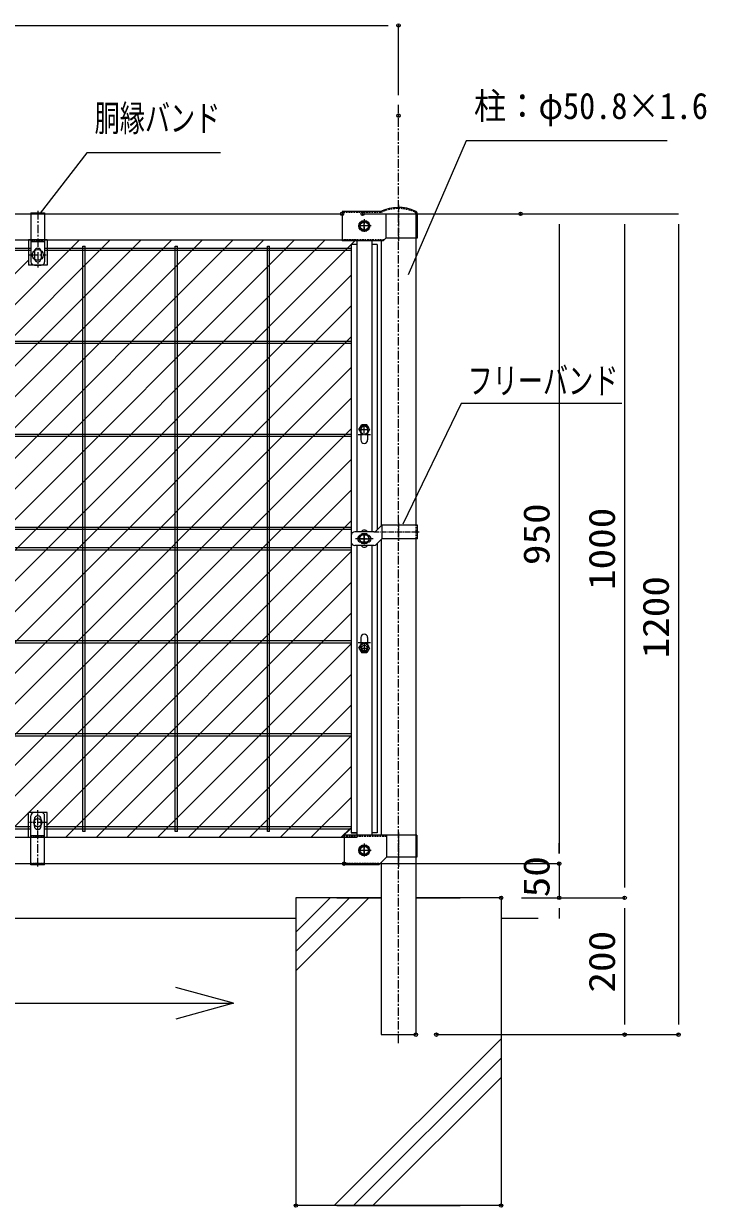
# Model space of a CAD drawing. Units: millimetres, scale not verified. Extents: x -3339 to 3343, y -2363 to 2362.
# Drawn here: x -685 to 314, y -571 to 1159 of the extents above; entities that cross this region are included whole.
import ezdxf
from ezdxf.enums import TextEntityAlignment as Align

# ---------------------------------------------------------------- set-up
doc = ezdxf.new("R2010")
doc.units = ezdxf.units.MM
doc.header["$LTSCALE"] = 10
doc.header["$PDMODE"] = 32
doc.header["$PDSIZE"] = 5
for name, pattern in [('USER1', [2, 1.25, -0.25, 0.25, -0.25]), ('USER2', [0.375, 0.25, -0.125]), ('USER3', [1.125, 0.75, -0.125, 0.125, -0.125])]:
    doc.linetypes.add(name, pattern=pattern)
for name, color, linetype, lineweight in [('0-0_寸法', 7, 'Continuous', 13), ('0-1_基礎', 7, 'Continuous', 13), ('0-2_柱', 7, 'Continuous', 13), ('0-4_胴縁', 7, 'Continuous', 13), ('0-5_継手', 7, 'Continuous', 13), ('0-8_押え板', 6, 'Continuous', 13), ('0-9_EXTCNT-LMEC0', 4, 'Continuous', 25), ('0-A_バンド', 4, 'Continuous', 13), ('0-B_WM', 30, 'Continuous', 13), ('0-C_BN', 4, 'Continuous', 25), ('0-D_マット', 92, 'Continuous', 9)]:
    doc.layers.add(name, color=color, linetype=linetype, lineweight=lineweight)
doc.layers.add('0-7_DEFPOINTS', color=7, linetype='Continuous')
doc.styles.add('ＭＳ ゴシック', font='')
doc.styles.get('ＭＳ ゴシック').set_extended_font_data('MS Gothic')

msp = doc.modelspace()

# ---------------------------------------------------------------- linework, layer by layer
at = {"layer": '0-0_寸法'}
for p, q in [((-2121.45, 1156.67), (-151.45, 1156.67)), ((-136.45, 1054.66), (-136.45, 1156.67)), ((-188.95, 881.09), (273.16, 881.09)), ((-158.95, 881.09), (98.63, 881.09)), ((72.1, 881.09), (194.34, 881.09)), ((98.63, 866.09), (98.63, -53.91)), ((194.34, 866.09), (194.34, -103.91)), ((273.16, 866.09), (273.16, -303.91)), ((98.63, -53.91), (98.63, -38.91)), ((-185.95, -68.91), (98.63, -68.91)), ((-185.95, -68.91), (98.63, -68.91)), ((98.63, -68.91), (98.63, -118.91)), ((43.55, -118.91), (194.34, -118.91)), ((43.55, -118.91), (194.34, -118.91)), ((43.55, -118.91), (98.63, -118.91)), ((98.63, -133.91), (98.63, -148.91)), ((194.34, -133.91), (194.34, -303.91)), ((-81.05, -318.91), (273.16, -318.91)), ((-51.05, -318.91), (194.34, -318.91))]:
    msp.add_line(p, q, dxfattribs=at)
at = {"layer": '0-0_寸法', "linetype": 'USER1'}
msp.add_line((-136.45, -331.6), (-136.45, 1040.63), dxfattribs=at)
at = {"layer": '0-0_寸法'}
for points in [[(256.64, 988.09), (-37.6, 988.09), (-122.2, 791.72)], [(-396.5, 970.13), (-592.31, 970.13), (-660.51, 882.26)], [(190.34, 603.81), (-44.84, 603.81), (-130.17, 427.44)]]:
    msp.add_lwpolyline(points, dxfattribs=at)
at = {"layer": '0-1_基礎'}
for p, q in [((-286.45, -118.91), (-286.45, -568.91)), ((-161.85, -118.91), (-286.45, -118.91)), ((-286.45, -118.91), (-286.45, -568.91)), ((-161.85, -118.91), (-286.45, -118.91)), ((-286.45, -169.14), (-236.22, -118.91)), ((-286.45, -197.43), (-207.93, -118.91)), ((-286.45, -225.71), (-179.65, -118.91)), ((-226.45, -118.91), (-161.85, -118.91)), ((-111.05, -118.91), (-46.45, -118.91)), ((13.55, -118.91), (-111.05, -118.91)), ((13.55, -118.91), (-111.05, -118.91)), ((-286.45, -148.91), (-1986.45, -148.91)), ((67.88, -148.91), (13.55, -148.91)), ((-230.31, -568.91), (13.55, -325.05)), ((-202.03, -568.91), (13.55, -353.33)), ((-173.74, -568.91), (13.55, -381.62)), ((-226.45, -568.91), (-46.45, -568.91))]:
    msp.add_line(p, q, dxfattribs=at)
msp.add_lwpolyline([(13.55, -118.91), (13.55, -568.91), (-286.45, -568.91)], dxfattribs=at)
msp.add_lwpolyline([(13.55, -118.91), (13.55, -568.91), (-286.45, -568.91)], dxfattribs=at)
msp.add_lwpolyline([(13.55, -118.91), (13.55, -568.91), (-286.45, -568.91)], dxfattribs=at)
msp.add_lwpolyline([(13.55, -118.91), (13.55, -568.91), (-286.45, -568.91)], dxfattribs=at)
at = {"layer": '0-2_柱'}
for p, q in [((-111.05, 881.09), (-111.05, 426.09)), ((-161.85, 841.49), (-161.85, 424.69)), ((-161.85, 404.69), (-161.85, -27.51)), ((-111.05, 406.09), (-111.05, -318.91)), ((-161.85, -67.17), (-161.85, -318.91)), ((-161.85, -318.91), (-111.05, -318.91))]:
    msp.add_line(p, q, dxfattribs=at)
at = {"layer": '0-4_胴縁'}
for p, q in [((-2056.45, 881.09), (-218.95, 881.09)), ((-2056.45, 843.09), (-218.95, 843.09)), ((-2136.45, -68.91), (-136.45, -68.91))]:
    msp.add_line(p, q, dxfattribs=at)
at = {"layer": '0-5_継手'}
for p, q in [((-162.6, 884.49), (-218.95, 884.49)), ((-218.95, 884.49), (-218.95, 841.49)), ((-154.95, 880.62), (-154.95, 845.49)), ((-108.95, 880.68), (-108.95, 845.49)), ((-158.95, 841.49), (-218.95, 841.49)), ((-154.95, 845.49), (-158.95, 841.49)), ((-108.95, 845.49), (-154.95, 845.49)), ((-109.45, -27.51), (-215.95, -27.51)), ((-215.95, -27.51), (-215.95, -70.51)), ((-109.45, -27.51), (-109.45, -59.51)), ((-165.19, -68.91), (-165.19, -70.51)), ((-109.45, -59.51), (-154.19, -59.51)), ((-165.19, -70.51), (-215.95, -70.51))]:
    msp.add_line(p, q, dxfattribs=at)
at = {"layer": '0-5_継手', "linetype": 'USER2'}
for p, q in [((-162.23, 882.89), (-218.95, 882.89)), ((-110.55, 880.68), (-110.55, 845.49)), ((-157.35, 843.09), (-218.95, 843.09)), ((-154.19, -29.11), (-215.95, -29.11)), ((-111.05, -27.51), (-111.05, -59.51)), ((-165.19, -68.91), (-215.95, -68.91))]:
    msp.add_line(p, q, dxfattribs=at)
at = {"layer": '0-5_継手', "linetype": 'USER3'}
for p, q in [((-136.45, 894.06), (-136.45, 840.94)), ((-186.45, 873.49), (-186.45, 853.49)), ((-176.45, 863.49), (-196.45, 863.49)), ((-136.45, -23.5), (-136.45, -73.45)), ((-176.45, -49.51), (-196.45, -49.51)), ((-186.45, -39.51), (-186.45, -59.51))]:
    msp.add_line(p, q, dxfattribs=at)
at = {"layer": '0-5_継手'}
msp.add_lwpolyline([(-154.19, -27.51), (-154.19, -59.51), (-165.19, -70.51)], dxfattribs=at)
for centre in [(-186.45, 863.49), (-186.45, -49.51)]:
    msp.add_circle(centre, 6, dxfattribs=at)
for centre, radius, start, end in [((-136.45, 830.49), 60, 65.85226, 115.84193), ((-113.95, 880.68), 3.4, 0, 65.85226), ((-113.95, 880.68), 5, 0, 65.85226)]:
    msp.add_arc(centre, radius, start, end, dxfattribs=at)
at = {"layer": '0-5_継手', "linetype": 'USER2'}
msp.add_arc((-136.45, 830.49), 58.4, 65.85226, 116.19975, dxfattribs=at)
at = {"layer": '0-7_DEFPOINTS'}
for p in [(-136.45, 1156.67), (-136.45, 1024.66), (-218.95, 881.09), (-188.95, 881.09), (42.1, 881.09), (-215.95, -68.91), (98.63, -68.91), (13.55, -118.91), (98.63, -118.91), (194.34, -118.91), (-111.05, -318.91), (-81.05, -318.91), (194.34, -318.91), (273.16, -318.91), (-286.45, -568.91), (13.55, -568.91)]:
    msp.add_point(p, dxfattribs=at)
at = {"layer": '0-8_押え板'}
for p, q in [((-205.55, 836.09), (-205.55, -23.91)), ((-197.55, 836.09), (-205.55, 836.09)), ((-197.55, 841.49), (-197.55, 416.09)), ((-175.55, 841.49), (-175.55, 416.09)), ((-167.55, 836.09), (-175.55, 836.09)), ((-167.55, 836.09), (-167.55, 418.99)), ((-191.55, 565.59), (-191.55, 550.59)), ((-181.55, 565.59), (-181.55, 550.59)), ((-167.55, 398.99), (-167.55, -23.91)), ((-197.55, 396.09), (-197.55, -27.51)), ((-175.55, 396.09), (-175.55, -27.51)), ((-191.55, 261.59), (-191.55, 246.59)), ((-181.55, 261.59), (-181.55, 246.59)), ((-197.55, -23.91), (-205.55, -23.91)), ((-167.55, -23.91), (-175.55, -23.91))]:
    msp.add_line(p, q, dxfattribs=at)
at = {"layer": '0-8_押え板', "linetype": 'USER3'}
for p, q in [((-177.55, 558.09), (-195.55, 558.09)), ((-177.55, 254.09), (-195.55, 254.09))]:
    msp.add_line(p, q, dxfattribs=at)
at = {"layer": '0-8_押え板'}
msp.add_circle((-186.45, 246.36), 4, dxfattribs=at)
for centre, start, end in [((-186.55, 565.59), 0, 180), ((-186.55, 550.59), 180, 0), ((-186.45, 413.59), 30, 150), ((-186.45, 398.59), 210, 330), ((-186.55, 261.59), 0, 180), ((-186.55, 246.59), 180, 0)]:
    msp.add_arc(centre, 5, start, end, dxfattribs=at)
at = {"layer": '0-9_EXTCNT-LMEC0'}
for q in [(-462.16, -250.08), (-462.16, -296.12)]:
    msp.add_line((-377.71, -273.1), q, dxfattribs=at)
msp.add_lwpolyline([(-1019.45, -273.1), (-377.71, -273.1), (-462.16, -250.08)], dxfattribs=at)
at = {"layer": '0-A_バンド'}
for p, q in [((-673.95, 882.69), (-653.95, 882.69)), ((-673.95, 882.69), (-673.95, 811.09)), ((-653.95, 882.69), (-653.95, 811.09)), ((-673.95, 840.49), (-653.95, 840.49)), ((-668.95, 826.09), (-668.95, 816.09)), ((-658.95, 826.09), (-658.95, 816.09)), ((-668.95, 806.09), (-658.95, 806.09)), ((-172.52, 416.09), (-200.45, 416.09)), ((-161.03, 425.51), (-168.98, 417.56)), ((-160.45, 406.09), (-160.45, 425.91)), ((-108.85, 426.09), (-159.62, 426.09)), ((-108.85, 406.09), (-108.85, 426.09)), ((-205.45, 411.09), (-205.45, 401.09)), ((-181.45, 411.09), (-191.45, 411.09)), ((-181.45, 401.09), (-191.45, 401.09)), ((-161.03, 405.51), (-168.98, 397.56)), ((-108.85, 406.09), (-159.62, 406.09)), ((-172.52, 396.09), (-200.45, 396.09)), ((-673.95, -70.51), (-673.95, 1.09)), ((-658.95, 6.09), (-668.95, 6.09)), ((-653.95, -70.51), (-653.95, 1.09)), ((-668.95, -13.91), (-668.95, -3.91)), ((-658.95, -13.91), (-658.95, -3.91)), ((-653.95, -28.31), (-673.95, -28.31)), ((-653.95, -70.51), (-673.95, -70.51))]:
    msp.add_line(p, q, dxfattribs=at)
at = {"layer": '0-A_バンド', "linetype": 'USER1'}
for p, q in [((-663.95, 885.3), (-663.95, 802.82)), ((-675.96, 821.09), (-651.94, 821.09)), ((-663.95, -73.12), (-663.95, 9.35)), ((-651.94, -8.91), (-675.96, -8.91))]:
    msp.add_line(p, q, dxfattribs=at)
at = {"layer": '0-A_バンド', "linetype": 'USER2'}
for p, q in [((-673.95, 881.09), (-653.95, 881.09)), ((-673.95, 842.09), (-653.95, 842.09)), ((-110.45, 406.09), (-110.45, 426.09)), ((-653.95, -29.91), (-673.95, -29.91)), ((-653.95, -68.91), (-673.95, -68.91))]:
    msp.add_line(p, q, dxfattribs=at)
at = {"layer": '0-A_バンド', "linetype": 'USER3'}
for p, q in [((-172.52, 416.09), (-105.31, 416.09)), ((-136.45, 429.29), (-136.45, 403.19)), ((-173.45, 406.09), (-199.45, 406.09)), ((-186.45, 414.09), (-186.45, 398.09))]:
    msp.add_line(p, q, dxfattribs=at)
at = {"layer": '0-A_バンド'}
for centre, radius, start, end in [((-663.95, 826.09), 5, 0, 180), ((-663.95, 816.09), 5, 180, 0), ((-668.95, 811.09), 5, 180, 270), ((-658.95, 811.09), 5, 270, 0), ((-200.45, 411.09), 5, 90, 180), ((-172.52, 421.09), 5, 270, 315), ((-159.62, 424.09), 2, 90, 135), ((-200.45, 401.09), 5, 180, 270), ((-191.45, 406.09), 5, 90, 270), ((-181.45, 406.09), 5, 270, 90), ((-159.62, 404.09), 2, 90, 135), ((-172.52, 401.09), 5, 270, 315), ((-668.95, 1.09), 5, 90, 180), ((-663.95, -3.91), 5, 0, 180), ((-658.95, 1.09), 5, 0, 90), ((-663.95, -13.91), 5, 180, 0)]:
    msp.add_arc(centre, radius, start, end, dxfattribs=at)
at = {"layer": '0-B_WM'}
for p, q in [((-673.95, 830.69), (-1140.7, 830.69)), ((-205.55, 830.69), (-653.95, 830.69)), ((-598.05, -21.91), (-598.05, 834.09)), ((-598.05, 834.09), (-594.85, 834.09)), ((-594.85, -21.91), (-594.85, 834.09)), ((-463.05, -21.91), (-463.05, 834.09)), ((-463.05, 834.09), (-459.85, 834.09)), ((-463.05, -21.91), (-463.05, 834.09)), ((-463.05, 834.09), (-459.85, 834.09)), ((-459.85, -21.91), (-459.85, 834.09)), ((-459.85, -21.91), (-459.85, 834.09)), ((-328.05, -21.91), (-328.05, 834.09)), ((-328.05, 834.09), (-324.85, 834.09)), ((-328.05, -21.91), (-328.05, 834.09)), ((-328.05, 834.09), (-324.85, 834.09)), ((-324.85, -21.91), (-324.85, 834.09)), ((-324.85, -21.91), (-324.85, 834.09)), ((-673.95, 827.49), (-1140.7, 827.49)), ((-205.55, 827.49), (-653.95, 827.49)), ((-205.55, 694.69), (-2067.35, 694.69)), ((-205.55, 691.49), (-2067.35, 691.49)), ((-205.55, 558.69), (-2067.35, 558.69)), ((-205.55, 555.49), (-2067.35, 555.49)), ((-205.55, 422.69), (-2067.35, 422.69)), ((-205.55, 419.49), (-2067.35, 419.49)), ((-205.55, 392.69), (-2067.35, 392.69)), ((-205.55, 389.49), (-2067.35, 389.49)), ((-205.55, 256.69), (-2067.35, 256.69)), ((-205.55, 253.49), (-2067.35, 253.49)), ((-205.55, 120.69), (-2067.35, 120.69)), ((-205.55, 117.49), (-2067.35, 117.49)), ((-675.7, -15.31), (-1138.95, -15.31)), ((-673.95, -15.31), (-1138.45, -15.31)), ((-205.55, -15.31), (-653.95, -15.31)), ((-205.55, -15.31), (-651.45, -15.31)), ((-673.95, -18.51), (-1138.95, -18.51)), ((-673.95, -18.51), (-1138.45, -18.51)), ((-673.95, -18.51), (-1138.45, -18.51)), ((-205.55, -18.51), (-653.95, -18.51)), ((-205.55, -18.51), (-651.45, -18.51)), ((-205.55, -18.51), (-651.45, -18.51)), ((-594.85, -21.91), (-598.05, -21.91)), ((-459.85, -21.91), (-463.05, -21.91)), ((-459.85, -21.91), (-463.05, -21.91)), ((-324.85, -21.91), (-328.05, -21.91)), ((-324.85, -21.91), (-328.05, -21.91))]:
    msp.add_line(p, q, dxfattribs=at)
at = {"layer": '0-C_BN'}
for p, q in [((-194.2, 863.49), (-190.16, 870.49)), ((-190.16, 870.49), (-182.74, 870.49)), ((-186.45, 858.49), (-186.45, 868.49)), ((-178.7, 863.49), (-182.74, 870.49)), ((-194.2, 863.49), (-190.16, 856.49)), ((-181.45, 863.49), (-191.45, 863.49)), ((-190.16, 856.49), (-182.74, 856.49)), ((-178.7, 863.49), (-182.74, 856.49)), ((-194.2, 565.83), (-190.16, 572.83)), ((-194.2, 565.83), (-190.16, 572.83)), ((-182.74, 572.83), (-190.16, 572.83)), ((-182.74, 572.83), (-190.16, 572.83)), ((-178.7, 565.83), (-182.74, 572.83)), ((-178.7, 565.83), (-182.74, 572.83)), ((-194.2, 565.83), (-190.16, 558.83)), ((-194.2, 565.83), (-190.16, 558.83)), ((-182.74, 558.83), (-190.16, 558.83)), ((-178.7, 565.83), (-182.74, 558.83)), ((-194.2, 406.09), (-190.16, 413.09)), ((-194.2, 406.09), (-190.16, 399.09)), ((-182.74, 413.09), (-190.16, 413.09)), ((-182.74, 399.09), (-190.16, 399.09)), ((-178.7, 406.09), (-182.74, 413.09)), ((-178.7, 406.09), (-182.74, 399.09)), ((-194.2, 246.36), (-190.16, 253.36)), ((-194.2, 246.36), (-190.16, 253.36)), ((-194.2, 246.36), (-190.16, 239.36)), ((-194.2, 246.36), (-190.16, 239.36)), ((-182.74, 253.36), (-190.16, 253.36)), ((-178.7, 246.36), (-182.74, 253.36)), ((-178.7, 246.36), (-182.74, 239.36)), ((-178.7, 246.36), (-182.74, 239.36)), ((-182.74, 239.36), (-190.16, 239.36)), ((-182.74, 239.36), (-190.16, 239.36)), ((-194.2, -49.51), (-190.16, -42.51)), ((-194.2, -49.51), (-190.16, -56.51)), ((-181.45, -49.51), (-191.45, -49.51)), ((-190.16, -42.51), (-182.74, -42.51)), ((-186.45, -54.51), (-186.45, -44.51)), ((-178.7, -49.51), (-182.74, -42.51)), ((-178.7, -49.51), (-182.74, -56.51)), ((-190.16, -56.51), (-182.74, -56.51))]:
    msp.add_line(p, q, dxfattribs=at)
at = {"layer": '0-C_BN', "color": 1}
for p, q in [((-191.45, 565.83), (-181.45, 565.83)), ((-186.45, 560.83), (-186.45, 570.83)), ((-191.45, 406.09), (-181.45, 406.09)), ((-186.45, 401.09), (-186.45, 411.09)), ((-191.45, 246.36), (-181.45, 246.36)), ((-186.45, 251.36), (-186.45, 241.36))]:
    msp.add_line(p, q, dxfattribs=at)
at = {"layer": '0-C_BN'}
for points in [[(-178.7, 565.83), (-182.74, 558.83), (-190.16, 558.83)], [(-178.7, 246.36), (-182.74, 253.36), (-190.16, 253.36)]]:
    msp.add_lwpolyline(points, dxfattribs=at)
at = {"layer": '0-C_BN', "lineweight": 13}
for centre, radius in [((-186.45, 863.49), 8), ((-663.95, 821.09), 8), ((-663.95, 821.09), 8), ((-663.95, -8.91), 6), ((-663.95, -8.91), 6), ((-186.45, -49.51), 8)]:
    msp.add_circle(centre, radius, dxfattribs=at)
at = {"layer": '0-C_BN'}
for centre in [(-186.45, 863.49), (-186.45, 565.83), (-186.45, 565.83), (-186.45, 406.09), (-186.45, 246.36), (-186.45, 246.36), (-186.45, -49.51)]:
    msp.add_circle(centre, 6.71, dxfattribs=at)
at = {"layer": '0-D_マット'}
for p, q in [((-1476.81, -30.91), (-602.81, 843.09)), ((-1431.9, -30.91), (-557.9, 843.09)), ((-1387, -30.91), (-513, 843.09)), ((-1342.1, -30.91), (-468.1, 843.09)), ((-1297.2, -30.91), (-423.2, 843.09)), ((-1252.3, -30.91), (-378.3, 843.09)), ((-1207.4, -30.91), (-333.4, 843.09)), ((-1135.45, -3.86), (-288.5, 843.09)), ((-1117.6, -30.91), (-243.6, 843.09)), ((-1072.69, -30.91), (-198.69, 843.09)), ((-650.45, 843.09), (-677.45, 843.09)), ((-677.45, 843.09), (-677.45, 806.09)), ((-650.45, 843.09), (-650.45, 806.09)), ((-1521.71, -30.91), (-677.45, 813.35)), ((-650.45, 806.09), (-677.45, 806.09)), ((-1027.79, -30.91), (-205.55, 791.34)), ((-982.89, -30.91), (-205.55, 746.43)), ((-937.99, -30.91), (-205.55, 701.53)), ((-893.09, -30.91), (-205.55, 656.63)), ((-848.19, -30.91), (-205.55, 611.73)), ((-803.29, -30.91), (-205.55, 566.83)), ((-758.39, -30.91), (-205.55, 521.93)), ((-713.48, -30.91), (-205.55, 477.03)), ((-650.45, -12.78), (-205.55, 432.12)), ((-623.68, -30.91), (-205.55, 387.22)), ((-578.78, -30.91), (-205.55, 342.32)), ((-533.88, -30.91), (-205.55, 297.42)), ((-488.98, -30.91), (-205.55, 252.52)), ((-444.08, -30.91), (-205.55, 207.62)), ((-399.18, -30.91), (-205.55, 162.72)), ((-354.27, -30.91), (-205.55, 117.82)), ((-309.37, -30.91), (-205.55, 72.91)), ((-264.47, -30.91), (-205.55, 28.01)), ((-650.45, 6.09), (-677.45, 6.09)), ((-677.45, -30.91), (-677.45, 6.09)), ((-650.45, -30.91), (-650.45, 6.09)), ((-220.82, -30.91), (-206.8, -16.89)), ((-219.57, -30.91), (-205.55, -16.89)), ((-650.45, -30.91), (-677.45, -30.91))]:
    msp.add_line(p, q, dxfattribs=at)
msp.add_lwpolyline([(-2075.35, 843.09), (-197.55, 843.09), (-197.55, 836.09), (-205.55, 836.09), (-205.55, -23.91), (-197.55, -23.91), (-197.45, -30.91), (-2075.45, -30.91), (-2075.45, -23.91)], dxfattribs=at)

# ---------------------------------------------------------------- texts
at = {"layer": '0-0_寸法', "style": 'ＭＳ ゴシック'}
for s, height, width, p in [('柱：φ50.8×1.6', 38.48, 0.9, (-26.1, 1008.18)), ('胴縁バンド', 38.49, 0.7, (-580.81, 990.23)), ('フリーバンド', 38.49, 0.7, (-35.34, 606.41))]:
    msp.add_text(s, height=height, dxfattribs=dict(at, width=width)).set_placement(p, align=Align.BOTTOM_LEFT)
at = {"layer": '0-0_寸法', "style": 'ＭＳ ゴシック', "width": 1.15}
for s, p in [('950', (96.03, 367.52)), ('1000', (191.74, 331.09)), ('1200', (270.56, 231.09)), ('50', (96.03, -118.2)), ('200', (191.74, -257.48))]:
    msp.add_text(s, height=38.49, rotation=90, dxfattribs=at).set_placement(p, align=Align.BOTTOM_LEFT)

doc.saveas('drawing.dxf')
